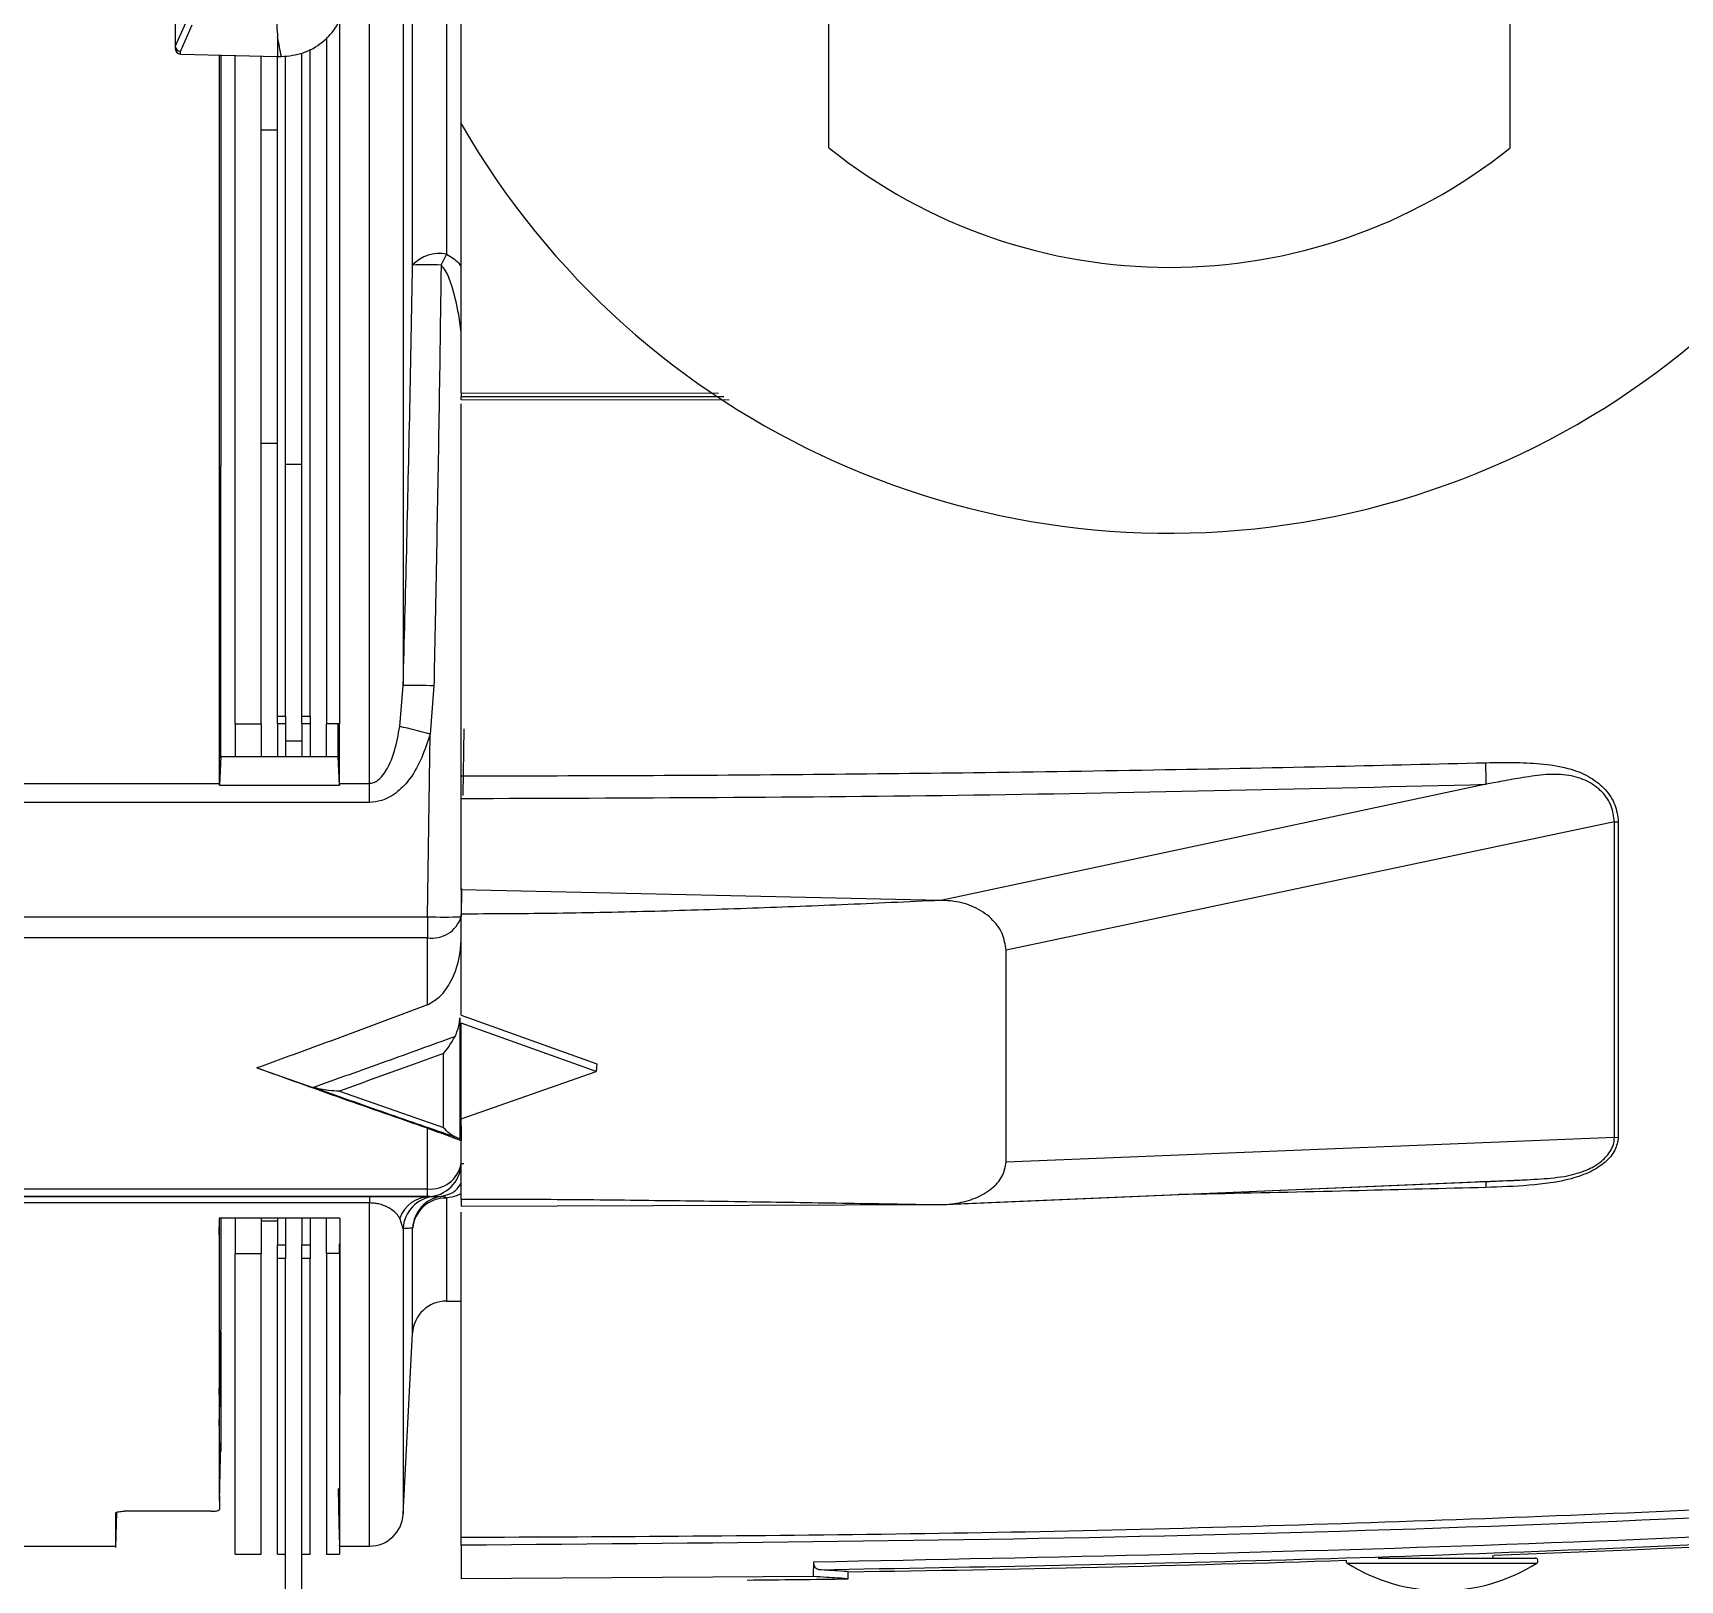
# Model space of a CAD drawing. Extents: x 16.5 to 113.1, y 4.4 to 84.5.
# Drawn here: x 80.577 to 83.599, y 32.484 to 35.325 of the extents above; entities that cross this region are included whole.
import ezdxf

# ---------------------------------------------------------------- set-up
doc = ezdxf.new("R2010")
doc.units = 0
doc.header["$MEASUREMENT"] = 0
doc.layers.add('OBJECT', color=7, linetype='CONTINUOUS')

msp = doc.modelspace()

# ---------------------------------------------------------------- linework, layer by layer
at = {"layer": 'OBJECT'}
for p, q in [((82.0376, 35.1139), (82.0376, 44.0865)), ((83.2876, 35.1139), (83.2876, 44.0865)), ((81.3626, 35.1581), (81.3626, 36.6548)), ((81.2562, 35.8865), (81.2562, 34.1267)), ((81.2736, 34.8988), (81.2736, 35.8865)), ((81.3355, 35.8865), (81.3355, 34.9188)), ((81.1943, 33.947), (81.1943, 35.6157)), ((80.8381, 35.4159), (80.8381, 35.3009)), ((80.8597, 35.3499), (80.8381, 35.3009)), ((80.8476, 35.291), (80.8692, 35.34)), ((81.1394, 35.3498), (81.1394, 34.0565)), ((81.0256, 35.3169), (81.0256, 35.2815)), ((81.1154, 35.3165), (81.1154, 34.0565)), ((80.8381, 35.3009), (80.8381, 35.2961)), ((80.8476, 35.2861), (80.8476, 35.291)), ((80.8479, 35.2861), (81.0241, 35.2815)), ((80.9189, 33.947), (80.9189, 35.2843)), ((80.9217, 35.2842), (80.9217, 34.5304)), ((80.9476, 34.0565), (80.9476, 35.2835)), ((80.9956, 34.0565), (80.9956, 35.2823)), ((81.0256, 34.0702), (81.0256, 35.2815)), ((81.0272, 35.2815), (81.0324, 35.2815)), ((81.0405, 34.0702), (81.0405, 35.2826)), ((81.0705, 34.0702), (81.0705, 35.2878)), ((81.0854, 34.0702), (81.0854, 35.2953)), ((81.3626, 34.6639), (81.3626, 35.1581)), ((80.9956, 35.1472), (81.0256, 35.1472)), ((81.3626, 34.6639), (81.8346, 34.6636)), ((81.3626, 34.6576), (81.3626, 34.6573)), ((81.3626, 34.6576), (81.8444, 34.6574)), ((81.3626, 34.6573), (81.8448, 34.6571)), ((81.8546, 34.6509), (81.3626, 34.6511)), ((81.3626, 33.9609), (81.3626, 34.6439)), ((80.9956, 34.5716), (81.0256, 34.5716)), ((80.9217, 34.5309), (80.9217, 34.5304)), ((80.9217, 33.9932), (80.9217, 34.5309)), ((80.9217, 34.5309), (80.9217, 34.5309)), ((81.0405, 34.5333), (81.0705, 34.5333)), ((81.25, 34.0515), (81.2562, 34.1267)), ((81.3126, 34.1261), (81.3058, 34.0374)), ((81.0256, 34.0702), (81.0405, 34.0702)), ((81.0256, 34.0565), (81.0256, 34.0702)), ((81.0405, 34.0702), (81.0405, 34.0565)), ((81.0705, 34.0702), (81.0854, 34.0702)), ((81.0705, 34.0565), (81.0705, 34.0702)), ((81.0854, 34.0702), (81.0854, 34.0565)), ((80.9476, 34.0565), (80.9956, 34.0565)), ((80.9476, 34.0565), (80.9476, 33.9965)), ((80.9956, 34.0565), (80.9956, 33.9965)), ((81.0405, 34.0565), (81.0256, 34.0565)), ((81.0256, 34.0565), (81.0256, 33.9965)), ((81.0405, 34.0565), (81.0405, 33.9965)), ((81.0854, 34.0565), (81.0705, 34.0565)), ((81.0705, 34.0565), (81.0705, 33.9965)), ((81.0854, 34.0565), (81.0854, 33.9965)), ((81.1394, 34.0565), (81.1154, 34.0565)), ((81.1154, 33.9965), (81.1154, 34.0565)), ((81.1367, 33.9932), (81.1367, 34.0565)), ((81.1394, 33.947), (81.1394, 34.0565)), ((81.3006, 33.7021), (81.3058, 34.0374)), ((81.3678, 34.0473), (81.366, 33.925)), ((81.0405, 34.025), (81.0705, 34.025)), ((80.9213, 33.9965), (80.9189, 33.9436)), ((80.9213, 33.9965), (81.1371, 33.9965)), ((81.1394, 33.9436), (81.1371, 33.9965)), ((80.3476, 33.947), (80.9189, 33.947)), ((80.9189, 33.947), (80.9189, 33.9436)), ((81.1394, 33.947), (81.1943, 33.947)), ((81.1394, 33.947), (81.1394, 33.9436)), ((81.1943, 33.912), (81.1943, 33.947)), ((83.2438, 33.9453), (82.2426, 33.7321)), ((80.9189, 33.9435), (80.9189, 33.9436)), ((80.9189, 33.9435), (81.1395, 33.9435)), ((81.1394, 33.9436), (81.1395, 33.9435)), ((81.3626, 33.7516), (81.3626, 33.9193)), ((81.1943, 33.912), (80.3476, 33.912)), ((83.479, 33.8763), (82.3626, 33.6407)), ((81.3633, 33.7538), (81.3626, 33.7022)), ((82.2426, 33.7321), (81.3626, 33.7516)), ((81.3626, 33.5212), (81.3626, 33.707)), ((80.3476, 33.7021), (81.3006, 33.7021)), ((81.3006, 33.7021), (81.3006, 33.6636)), ((81.3006, 33.6636), (80.3476, 33.6636)), ((81.3006, 33.5404), (81.3006, 33.6636)), ((82.3626, 33.2518), (82.3626, 33.6407)), ((81.3626, 33.5212), (81.6114, 33.432)), ((81.6103, 33.4179), (81.3626, 33.5066)), ((81.3626, 33.3314), (81.3626, 33.5066)), ((81.3303, 33.3149), (81.3302, 33.4511)), ((81.6114, 33.432), (81.6103, 33.4179)), ((80.9876, 33.4245), (81.0904, 33.3889)), ((81.3626, 33.3314), (81.6103, 33.4179)), ((81.1395, 33.3821), (81.3303, 33.3149)), ((81.3006, 33.2026), (81.3006, 33.3138)), ((81.3626, 33.1839), (81.3626, 33.3309)), ((81.3626, 33.3176), (81.3626, 33.2907)), ((83.479, 33.297), (82.3626, 33.2518)), ((83.479, 33.297), (83.4861, 33.2976)), ((83.2515, 33.2166), (83.3244, 33.2197)), ((80.3476, 33.2026), (81.3006, 33.2026)), ((81.3006, 33.1883), (81.3006, 33.2026)), ((82.2426, 33.1735), (83.2438, 33.216)), ((82.2508, 33.174), (83.2378, 33.216)), ((83.2439, 33.216), (83.2315, 33.2157)), ((83.2438, 33.216), (83.2439, 33.216)), ((81.3006, 33.1883), (80.3476, 33.1883)), ((80.3476, 33.1883), (81.1943, 33.1883)), ((81.1943, 33.1766), (80.3476, 33.1766)), ((81.1943, 33.1883), (81.1943, 33.1766)), ((81.1943, 32.5465), (81.1943, 33.1766)), ((81.3058, 33.1882), (81.3006, 33.1883)), ((81.3058, 33.1882), (81.3126, 33.1884)), ((81.3355, 33.1855), (81.3355, 32.9965)), ((81.3626, 33.1709), (82.2426, 33.1735)), ((81.3626, 32.5628), (81.3626, 33.1598)), ((81.1401, 33.1488), (80.9183, 33.1488)), ((80.9183, 33.1183), (80.9191, 33.1488)), ((80.9217, 33.1488), (80.9217, 32.9437)), ((80.9476, 33.1488), (80.9476, 33.0837)), ((80.9956, 33.1488), (80.9956, 33.0837)), ((80.9956, 33.1437), (81.0256, 33.1437)), ((81.0256, 33.1488), (81.0256, 33.0999)), ((81.0405, 33.1488), (81.0405, 33.0999)), ((81.0705, 33.1488), (81.0705, 33.0999)), ((81.0854, 33.1488), (81.0854, 33.0999)), ((81.1154, 33.0837), (81.1154, 33.1488)), ((81.2562, 33.1294), (81.25, 33.1487)), ((81.2562, 33.1294), (81.2562, 32.6052)), ((81.2736, 32.9377), (81.2736, 33.1305)), ((81.0256, 33.0999), (81.0405, 33.0999)), ((81.0256, 33.0748), (81.0256, 33.0999)), ((81.0405, 33.0999), (81.0405, 33.0748)), ((81.0705, 33.0999), (81.0854, 33.0999)), ((81.0705, 33.0748), (81.0705, 33.0999)), ((81.0854, 33.0999), (81.0854, 33.0748)), ((81.1394, 33.0837), (81.1394, 33.1016)), ((80.9476, 33.0837), (80.9956, 33.0837)), ((80.9476, 32.5315), (80.9476, 33.0837)), ((80.9956, 32.5315), (80.9956, 33.0837)), ((81.0405, 33.0748), (81.0256, 33.0748)), ((81.0256, 32.5315), (81.0256, 33.0748)), ((81.0405, 32.563), (81.0405, 33.0748)), ((81.0854, 33.0748), (81.0705, 33.0748)), ((81.0705, 32.563), (81.0705, 33.0748)), ((81.0854, 32.5315), (81.0854, 33.0748)), ((81.1394, 33.0837), (81.1154, 33.0837)), ((81.1154, 33.0837), (81.1154, 32.5315)), ((81.1394, 33.0837), (81.1394, 32.5315)), ((81.3355, 32.9965), (81.3626, 32.9965)), ((80.9187, 32.8252), (80.9217, 32.9401)), ((80.9217, 32.9401), (80.9217, 32.9437)), ((81.2562, 32.6052), (81.2736, 32.9377)), ((80.9187, 32.7681), (80.9217, 32.8808)), ((80.9217, 32.8808), (80.9217, 32.8769)), ((80.9217, 32.8769), (80.9217, 32.7367)), ((80.9217, 32.8769), (80.9217, 32.8769)), ((80.9189, 32.629), (80.9217, 32.7367)), ((80.9217, 32.7367), (80.9217, 32.7332)), ((80.7289, 32.5438), (80.7306, 32.6088)), ((80.9038, 32.6105), (80.744, 32.6105)), ((81.0405, 32.3815), (81.0405, 32.563)), ((81.0705, 32.3815), (81.0705, 32.563)), ((80.3476, 32.5465), (80.7289, 32.5465)), ((80.9476, 32.5315), (80.9956, 32.5315)), ((81.0256, 32.5315), (81.0405, 32.5315)), ((81.0705, 32.5315), (81.0854, 32.5315)), ((81.1154, 32.5315), (81.1394, 32.5315)), ((81.1394, 32.5465), (81.1943, 32.5465)), ((81.3626, 32.5482), (81.3626, 32.4867)), ((83.0452, 32.5247), (83.3337, 32.5247)), ((83.2563, 32.5247), (83.2563, 32.5299)), ((82.0092, 32.4908), (82.0096, 32.5177)), ((82.0726, 32.4865), (82.0729, 32.4995)), ((82.0726, 32.4865), (82.0729, 32.4995)), ((82.9887, 32.5155), (83.3364, 32.5155)), ((82.0092, 32.4908), (81.3626, 32.4867)), ((82.0726, 32.4865), (82.0726, 32.4865))]:
    msp.add_line(p, q, dxfattribs=at)
at = {"layer": 'OBJECT', "flags": 128}
msp.add_lwpolyline([(81.1367, 32.6523), (81.1384, 32.587), (81.1394, 32.5484)], dxfattribs=at)
at = {"layer": 'OBJECT'}
for centre, radius, start, end in [((82.6626, 35.9065), 1.5, 209.9264, 65.3757), ((80.8481, 35.2961), 0.01, 180, 267), ((80.8481, 35.2961), 0.01, 267, 268.5), ((81.0272, 35.4015), 0.12, 268.5, 269.2499), ((81.0272, 35.4015), 0.12, 269.2499, 270), ((81.0324, 35.4015), 0.12, 270, 270.1914), ((82.6626, 35.8945), 1, 231.3178, 308.6822), ((81.3228, 34.8523), 0.0677, 79.1405, 136.5671), ((81.6881, 34.7341), 0.398, 152.349, 155.5366), ((81.3006, 34.0372), 0.862, 88.3232, 91.7927), ((81.2745, 33.1917), 0.9352, 87.6687, 91.1252), ((80.8429, 32.3165), 1.7821, 74.9464, 76.7952), ((81.3309, 34.6325), 0.9309, 268.134, 271.9495), ((81.3094, 33.7185), 0.0556, 260.8356, 342.9673), ((81.3067, 33.259), 0.0568, 263.852, 349.9204), ((81.3006, 33.2503), 0.062, 270.0041, 358.8485), ((81.3269, 33.176), 0.0128, 47.8726, 95.1742), ((81.3064, 33.1283), 0.0599, 90.5711, 160.0609), ((81.3181, 33.1267), 0.062, 95.1282, 177.4892), ((81.3355, 33.1275), 0.062, 99.0486, 177.2), ((81.3337, 33.1251), 0.0603, 88.2793, 174.8878), ((81.3355, 32.9345), 0.062, 90, 177), ((81.3626, 83.1545), 50.66, 272.14427, 276.67316), ((81.1943, 32.6085), 0.062, 270, 357), ((83.3337, 32.5197), 0.005, 302.5681, 90), ((81.3626, 83.1545), 50.66, 270.80341, 271.83692), ((82.9914, 32.5197), 0.005, 170.9719, 237.4319), ((83.1626, 32.7877), 0.323, 237.4319, 302.5681), ((81.3626, 83.1415), 50.66, 270.59378, 270.80303)]:
    msp.add_arc(centre, radius, start, end, dxfattribs=at)
for centre, major_axis, ratio, start_param, end_param in [((78.9631, 34.7881), (0, 2.3412), 0.904333, 4.924724, 4.940236), ((80.8481, 35.3009), (0.00979, -0.00206), 0.992047, 3.353612, 4.865694), ((80.8481, 35.3242), (0.0094, 0.0253), 0.138337, 2.783892, 2.790246), ((80.9008, 33.9109), (0.0113, 0.0619), 0.229686, 5.307789, 5.376787), ((81.1576, 33.9109), (-0.0113, 0.0619), 0.229753, 0.906371, 0.975369)]:
    msp.add_ellipse(centre, major_axis=major_axis, ratio=ratio, start_param=start_param, end_param=end_param, dxfattribs=at)
for points, knots in [([(81.0165, 35.4041), (81.0167, 35.4034), (81.0172, 35.3999), (81.0194, 35.3851), (81.0234, 35.3567), (81.0248, 35.3312), (81.0256, 35.3169)], [0, 0, 0, 0, 0.024148, 0.120739, 0.507103, 1, 1, 1, 1]), ([(81.0328, 35.2815), (81.0463, 35.2828), (81.0732, 35.2856), (81.1089, 35.3064), (81.1363, 35.3361), (81.1448, 35.361), (81.149, 35.373)], [0, 0, 0, 0, 0.253584, 0.507164, 0.760847, 1, 1, 1, 1]), ([(81.3355, 34.9188), (81.3438, 34.9141), (81.3546, 34.908), (81.361, 34.8981), (81.3626, 34.8958)], [0, 0, 0, 0, 0.762462, 1, 1, 1, 1]), ([(81.2562, 34.1267), (81.2584, 34.2093), (81.2653, 34.4667), (81.2703, 34.7241), (81.2736, 34.8988)], [0, 0, 0, 0, 0.321064, 1, 1, 1, 1]), ([(81.3258, 34.8989), (81.3252, 34.8576), (81.3225, 34.6509), (81.318, 34.3933), (81.3136, 34.1771), (81.3126, 34.1261)], [0, 0, 0, 0, 0.160413, 0.802068, 1, 1, 1, 1]), ([(81.3626, 34.7748), (81.361, 34.7874), (81.3575, 34.8169), (81.3476, 34.8547), (81.3374, 34.8845), (81.3286, 34.8954), (81.3258, 34.8989)], [0, 0, 0, 0, 0.290991, 0.68416, 0.898056, 1, 1, 1, 1]), ([(81.3626, 34.6639), (81.3626, 34.6634), (81.3626, 34.6624), (81.3626, 34.661), (81.3626, 34.6599), (81.3626, 34.6589), (81.3626, 34.6582), (81.3626, 34.6577), (81.3626, 34.6576), (81.3626, 34.6576)], [0, 0, 0, 0, 0.14386, 0.287723, 0.431551, 0.57538, 0.719226, 0.857748, 1, 1, 1, 1]), ([(81.3626, 34.6511), (81.3626, 34.6516), (81.3626, 34.6526), (81.3626, 34.6539), (81.3626, 34.6551), (81.3626, 34.6561), (81.3626, 34.6568), (81.3626, 34.6572), (81.3626, 34.6573), (81.3626, 34.6573)], [0, 0, 0, 0, 0.1443771, 0.288714, 0.433066, 0.5774136, 0.7217669, 0.8591023, 1, 1, 1, 1]), ([(81.1943, 33.947), (81.1969, 33.9473), (81.2028, 33.948), (81.2127, 33.9543), (81.2283, 33.9726), (81.2416, 34.0067), (81.2472, 34.0365), (81.25, 34.0515)], [0, 0, 0, 0, 0.061062, 0.137017, 0.26687, 0.630193, 1, 1, 1, 1]), ([(81.3058, 34.0374), (81.296, 34.0086), (81.2827, 33.9691), (81.2469, 33.9307), (81.2206, 33.9146), (81.2019, 33.9127), (81.1943, 33.912)], [0, 0, 0, 0, 0.500751, 0.686143, 0.873077, 1, 1, 1, 1]), ([(81.3626, 33.9609), (81.4671, 33.961), (81.6761, 33.9613), (81.9896, 33.9634), (82.3158, 33.9668), (82.6421, 33.9718), (82.9554, 33.9779), (83.1515, 33.9827), (83.2431, 33.985)], [0, 0, 0, 0, 0.166677, 0.333344, 0.500001, 0.687097, 0.853763, 1, 1, 1, 1]), ([(83.2431, 33.985), (83.2617, 33.9853), (83.2972, 33.9859), (83.35, 33.9834), (83.397, 33.9755), (83.436, 33.9591), (83.4637, 33.9363), (83.4822, 33.9081), (83.4848, 33.8872), (83.4861, 33.8767)], [0, 0, 0, 0, 0.175155, 0.335953, 0.499736, 0.628069, 0.749937, 0.875048, 1, 1, 1, 1]), ([(83.2439, 33.9453), (83.2437, 33.9524), (83.2433, 33.9666), (83.2432, 33.9788), (83.2431, 33.985)], [0, 0, 0, 0, 0.499996, 1, 1, 1, 1]), ([(81.3626, 33.9193), (81.3626, 33.9231), (81.3626, 33.9337), (81.3626, 33.9483), (81.3626, 33.9575), (81.3626, 33.9609)], [0, 0, 0, 0, 0.263885, 0.7231, 1, 1, 1, 1]), ([(81.3626, 33.9193), (81.6762, 33.9204), (82.3034, 33.9225), (82.9303, 33.9377), (83.2438, 33.9453)], [0, 0, 0, 0, 0.499998, 1, 1, 1, 1]), ([(83.479, 33.8763), (83.4779, 33.8861), (83.4755, 33.9057), (83.4576, 33.9322), (83.4305, 33.9524), (83.3943, 33.9638), (83.3535, 33.9641), (83.3129, 33.9581), (83.2807, 33.9524), (83.2582, 33.9481), (83.2482, 33.9461), (83.2439, 33.9453)], [0, 0, 0, 0, 0.123068, 0.246586, 0.369053, 0.491538, 0.630311, 0.772463, 0.899411, 0.955665, 1, 1, 1, 1]), ([(83.479, 33.8763), (83.4802, 33.8764), (83.4826, 33.8766), (83.4849, 33.8767), (83.4861, 33.8767)], [0, 0, 0, 0, 0.5, 1, 1, 1, 1]), ([(83.479, 33.297), (83.479, 33.3845), (83.479, 33.5596), (83.479, 33.7707), (83.479, 33.8763)], [0, 0, 0, 0, 0.499778, 1, 1, 1, 1]), ([(83.4861, 33.8767), (83.4861, 33.7712), (83.4862, 33.5602), (83.4861, 33.3851), (83.4861, 33.2976)], [0, 0, 0, 0, 0.500002, 1, 1, 1, 1]), ([(81.3626, 33.7516), (81.3626, 33.7448), (81.3626, 33.7313), (81.3626, 33.7162), (81.3626, 33.7089), (81.3626, 33.707)], [0, 0, 0, 0, 0.425025, 0.850048, 1, 1, 1, 1]), ([(82.2426, 33.7321), (82.1822, 33.7294), (82.0635, 33.7239), (81.885, 33.717), (81.707, 33.7115), (81.5324, 33.7078), (81.4175, 33.7073), (81.3626, 33.707)], [0, 0, 0, 0, 0.206023, 0.404822, 0.608638, 0.812834, 1, 1, 1, 1]), ([(82.3626, 33.6407), (82.3611, 33.6511), (82.358, 33.6719), (82.3368, 33.7002), (82.3057, 33.721), (82.272, 33.731), (82.2508, 33.7318), (82.2426, 33.7321)], [0, 0, 0, 0, 0.217935, 0.435232, 0.661573, 0.868603, 1, 1, 1, 1]), ([(81.3006, 33.5404), (81.3075, 33.5442), (81.3243, 33.5534), (81.3456, 33.5834), (81.3597, 33.6199), (81.3618, 33.6472), (81.3626, 33.6576)], [0, 0, 0, 0, 0.173965, 0.419974, 0.778927, 1, 1, 1, 1]), ([(81.3006, 33.5404), (81.2745, 33.5306), (81.2223, 33.5109), (81.118, 33.472), (81.0397, 33.4435), (80.9876, 33.4245)], [0, 0, 0, 0, 0.250124, 0.500247, 1, 1, 1, 1]), ([(81.3515, 33.4825), (81.3546, 33.4899), (81.3593, 33.5008), (81.3599, 33.5126), (81.3602, 33.5164)], [0, 0, 0, 0, 0.681912, 1, 1, 1, 1]), ([(81.3602, 33.5164), (81.3602, 33.4846), (81.3603, 33.4079), (81.3603, 33.3361), (81.3604, 33.294)], [0, 0, 0, 0, 0.413967, 1, 1, 1, 1]), ([(81.0904, 33.3889), (81.1353, 33.4048), (81.2223, 33.4356), (81.3093, 33.4672), (81.3515, 33.4825)], [0, 0, 0, 0, 0.515589, 1, 1, 1, 1]), ([(81.3302, 33.4511), (81.3303, 33.4512), (81.3337, 33.4553), (81.3411, 33.4647), (81.3479, 33.4764), (81.3515, 33.4825)], [0, 0, 0, 0, 0.0055, 0.474179, 1, 1, 1, 1]), ([(81.3302, 33.4511), (81.3124, 33.4446), (81.2488, 33.4213), (81.1852, 33.3985), (81.1395, 33.3821)], [0, 0, 0, 0, 0.2808138, 1, 1, 1, 1]), ([(81.3006, 33.3138), (81.2484, 33.3319), (81.1441, 33.3682), (81.0397, 33.4058), (80.9876, 33.4245)], [0, 0, 0, 0, 0.499973, 1, 1, 1, 1]), ([(81.1395, 33.3821), (81.1394, 33.3821), (81.1326, 33.3821), (81.1157, 33.3827), (81.0999, 33.3866), (81.0904, 33.3889)], [0, 0, 0, 0, 0.004832, 0.40487, 1, 1, 1, 1]), ([(81.3517, 33.2976), (81.3095, 33.3121), (81.2224, 33.3421), (81.1353, 33.373), (81.0904, 33.3889)], [0, 0, 0, 0, 0.4842849, 1, 1, 1, 1]), ([(81.3006, 33.3138), (81.3075, 33.3114), (81.3243, 33.3055), (81.3456, 33.2978), (81.3597, 33.2923), (81.3618, 33.2911), (81.3626, 33.2907)], [0, 0, 0, 0, 0.1739661, 0.4199742, 0.7789256, 1, 1, 1, 1]), ([(81.3517, 33.2976), (81.3481, 33.2995), (81.3413, 33.3033), (81.3339, 33.3109), (81.3304, 33.3148), (81.3303, 33.3149)], [0, 0, 0, 0, 0.521478, 0.994508, 1, 1, 1, 1]), ([(81.3604, 33.294), (81.3596, 33.2944), (81.3584, 33.295), (81.3533, 33.297), (81.3517, 33.2976)], [0, 0, 0, 0, 0.67796, 1, 1, 1, 1]), ([(83.4861, 33.2976), (83.4848, 33.2895), (83.4821, 33.2731), (83.4635, 33.2511), (83.4359, 33.2329), (83.3888, 33.2163), (83.3222, 33.2079), (83.2695, 33.206), (83.2431, 33.2051)], [0, 0, 0, 0, 0.125022, 0.250259, 0.372598, 0.500558, 0.75017, 1, 1, 1, 1]), ([(83.2439, 33.216), (83.2604, 33.2167), (83.2937, 33.2181), (83.3432, 33.2204), (83.3896, 33.2246), (83.4225, 33.2341), (83.4426, 33.2441), (83.4549, 33.2527), (83.4655, 33.2629), (83.4734, 33.2741), (83.4783, 33.286), (83.4788, 33.2937), (83.479, 33.297)], [0, 0, 0, 0, 0.167654, 0.336418, 0.499288, 0.624454, 0.681334, 0.749951, 0.80526, 0.875043, 0.945879, 1, 1, 1, 1]), ([(82.2426, 33.1735), (82.2464, 33.1737), (82.2563, 33.174), (82.2781, 33.1767), (82.308, 33.1849), (82.3372, 33.2019), (82.3579, 33.2251), (82.361, 33.2426), (82.3626, 33.2518)], [0, 0, 0, 0, 0.061294, 0.157977, 0.353026, 0.568966, 0.7756, 1, 1, 1, 1]), ([(81.3626, 33.2491), (81.3632, 33.2491), (81.3651, 33.249), (81.3667, 33.2489), (81.3677, 33.2489)], [0, 0, 0, 0, 0.367336, 1, 1, 1, 1]), ([(81.3258, 33.1887), (81.3295, 33.1896), (81.3456, 33.1935), (81.3555, 33.2017), (81.3603, 33.2093), (81.3626, 33.2128)], [0, 0, 0, 0, 0.142491, 0.608093, 1, 1, 1, 1]), ([(81.3626, 33.1937), (81.36, 33.1924), (81.353, 33.1888), (81.3423, 33.1867), (81.3355, 33.1855)], [0, 0, 0, 0, 0.372713, 1, 1, 1, 1]), ([(83.2431, 33.2051), (83.1654, 33.203), (83.0004, 33.1988), (82.8129, 33.1945), (82.703, 33.1925), (82.6804, 33.1921)], [0, 0, 0, 0, 0.414648, 0.879416, 1, 1, 1, 1]), ([(83.2439, 33.216), (83.2437, 33.2159), (83.2433, 33.2158), (83.2432, 33.2086), (83.2431, 33.2051)], [0, 0, 0, 0, 0.499995, 1, 1, 1, 1]), ([(81.1943, 33.1883), (81.2042, 33.1883), (81.224, 33.1883), (81.2538, 33.1883), (81.2854, 33.1882), (81.2981, 33.1882), (81.3058, 33.1882)], [0, 0, 0, 0, 0.1679411, 0.334633, 0.5944455, 1, 1, 1, 1]), ([(81.25, 33.1487), (81.2463, 33.1539), (81.2413, 33.1609), (81.227, 33.1697), (81.2162, 33.174), (81.2039, 33.1762), (81.1979, 33.1766), (81.1948, 33.1766), (81.1943, 33.1766)], [0, 0, 0, 0, 0.476054, 0.640496, 0.854535, 0.926507, 0.987724, 1, 1, 1, 1]), ([(81.3126, 33.1884), (81.3134, 33.1885), (81.3178, 33.1885), (81.3223, 33.1886), (81.3252, 33.1887), (81.3258, 33.1887)], [0, 0, 0, 0, 0.169099, 0.845499, 1, 1, 1, 1]), ([(81.3626, 33.1839), (81.4175, 33.1838), (81.5323, 33.1835), (81.707, 33.1817), (81.885, 33.1792), (82.0635, 33.1764), (82.1822, 33.1745), (82.2426, 33.1735)], [0, 0, 0, 0, 0.1871445, 0.3913482, 0.5951248, 0.793954, 1, 1, 1, 1]), ([(81.3626, 33.1839), (81.3626, 33.1802), (81.3626, 33.1727), (81.3626, 33.1701), (81.3626, 33.1708), (81.3626, 33.1709)], [0, 0, 0, 0, 0.425023, 0.850044, 1, 1, 1, 1]), ([(80.9183, 33.1488), (80.9183, 33.1467), (80.9183, 33.1425), (80.9183, 33.1364), (80.9183, 33.1303), (80.9183, 33.1243), (80.9183, 33.1203), (80.9183, 33.1183)], [0, 0, 0, 0, 0.204305, 0.403229, 0.602155, 0.801079, 1, 1, 1, 1]), ([(81.1401, 33.1488), (81.1401, 33.1473), (81.14, 33.0928), (81.1399, 32.9918), (81.1397, 32.8611), (81.1396, 32.751), (81.1395, 32.6638), (81.1395, 32.5999), (81.1394, 32.5611), (81.1394, 32.5441), (81.1394, 32.5478), (81.1394, 32.5484)], [0, 0, 0, 0, 0.003726, 0.140442, 0.277158, 0.417846, 0.558534, 0.69525, 0.831966, 0.972654, 1, 1, 1, 1]), ([(81.2736, 33.1305), (81.272, 33.1304), (81.2672, 33.13), (81.2606, 33.1297), (81.2562, 33.1294)], [0, 0, 0, 0, 0.33844, 1, 1, 1, 1]), ([(80.9183, 33.1183), (80.9184, 33.09), (80.9185, 33.0336), (80.9186, 32.9317), (80.9186, 32.8675), (80.9187, 32.8252)], [0, 0, 0, 0, 0.25383, 0.507659, 1, 1, 1, 1]), ([(80.9217, 32.9401), (80.9217, 32.9349), (80.9217, 32.9246), (80.9217, 32.9045), (80.9217, 32.8902), (80.9217, 32.8808)], [0, 0, 0, 0, 0.250102, 0.500204, 1, 1, 1, 1]), ([(81.3626, 32.5628), (81.6462, 32.5641), (82.2114, 32.5668), (83.0559, 32.5887), (83.9033, 32.6239), (84.7571, 32.674), (85.6087, 32.7388), (86.4403, 32.8152), (86.9832, 32.8763), (87.2495, 32.9063)], [0, 0, 0, 0, 0.144222, 0.287378, 0.429468, 0.575454, 0.722208, 0.863723, 1, 1, 1, 1]), ([(87.2512, 32.8918), (86.7623, 32.8386), (85.7844, 32.7322), (84.3123, 32.6278), (82.8381, 32.5603), (81.8544, 32.5522), (81.3626, 32.5482)], [0, 0, 0, 0, 0.249972, 0.5, 0.749997, 1, 1, 1, 1]), ([(82.0096, 32.5177), (82.4472, 32.5265), (83.3223, 32.5441), (84.6335, 32.6143), (85.9427, 32.7138), (86.8128, 32.8092), (87.2478, 32.8569)], [0, 0, 0, 0, 0.250003, 0.5, 0.750017, 1, 1, 1, 1]), ([(82.0194, 32.5032), (82.3141, 32.5085), (82.9, 32.519), (83.7732, 32.554), (84.6535, 32.6032), (85.5328, 32.6685), (86.4033, 32.7474), (86.9712, 32.8112), (87.2495, 32.8424)], [0, 0, 0, 0, 0.168616, 0.33527, 0.499962, 0.673057, 0.839737, 1, 1, 1, 1]), ([(80.9187, 32.8252), (80.9187, 32.8202), (80.9187, 32.8102), (80.9187, 32.7909), (80.9187, 32.7772), (80.9187, 32.7681)], [0, 0, 0, 0, 0.251493, 0.502986, 1, 1, 1, 1]), ([(80.9187, 32.7681), (80.9187, 32.7541), (80.9188, 32.7261), (80.9188, 32.6769), (80.9188, 32.6481), (80.9189, 32.629)], [0, 0, 0, 0, 0.251571, 0.503141, 1, 1, 1, 1]), ([(80.9217, 32.7332), (80.9217, 32.7327), (80.9217, 32.7304), (80.9217, 32.726), (80.9217, 32.7223), (80.9217, 32.7201)], [0, 0, 0, 0, 0.124522, 0.499558, 1, 1, 1, 1]), ([(80.9189, 32.629), (80.9189, 32.6273), (80.9189, 32.6239), (80.9189, 32.6188), (80.9189, 32.6154), (80.9189, 32.6135)], [0, 0, 0, 0, 0.312019, 0.624039, 1, 1, 1, 1]), ([(80.7289, 32.6076), (80.7291, 32.6079), (80.7294, 32.6086), (80.732, 32.6094), (80.7359, 32.6101), (80.7402, 32.6105), (80.7429, 32.6105), (80.744, 32.6105)], [0, 0, 0, 0, 0.2180908, 0.4361965, 0.6535672, 0.868338, 1, 1, 1, 1]), ([(80.7289, 32.5501), (80.7289, 32.5506), (80.7289, 32.5518), (80.7289, 32.5875), (80.7289, 32.6076)], [0, 0, 0, 0, 0.440292, 1, 1, 1, 1]), ([(80.9038, 32.6105), (80.9055, 32.6105), (80.9088, 32.6106), (80.9133, 32.6111), (80.9167, 32.6118), (80.9186, 32.6127), (80.9188, 32.6133), (80.9189, 32.6135)], [0, 0, 0, 0, 0.210613, 0.421164, 0.633532, 0.848978, 1, 1, 1, 1]), ([(81.3626, 32.5482), (81.3626, 32.5499), (81.3626, 32.5524), (81.3626, 32.5554), (81.3626, 32.5575), (81.3626, 32.5593), (81.3626, 32.5607), (81.3626, 32.5622), (81.3626, 32.5625), (81.3626, 32.5628)], [0, 0, 0, 0, 0.226967, 0.339208, 0.451479, 0.563734, 0.675982, 0.788244, 1, 1, 1, 1]), ([(82.0194, 32.5032), (82.0187, 32.5033), (82.0173, 32.5035), (82.0154, 32.5045), (82.0138, 32.5059), (82.012, 32.5082), (82.0107, 32.5108), (82.0098, 32.5143), (82.0097, 32.5163), (82.0096, 32.5177)], [0, 0, 0, 0, 0.152013, 0.292181, 0.422093, 0.539464, 0.752408, 0.836068, 1, 1, 1, 1]), ([(82.0729, 32.4995), (82.0688, 32.4998), (82.062, 32.5004), (82.0317, 32.5024), (82.0194, 32.5032)], [0, 0, 0, 0, 0.593383, 1, 1, 1, 1]), ([(82.0726, 32.4865), (82.0685, 32.4868), (82.0609, 32.4874), (82.0255, 32.4897), (82.0092, 32.4908)], [0, 0, 0, 0, 0.541514, 1, 1, 1, 1])]:
    msp.add_open_spline(points, degree=3, knots=knots, dxfattribs=at)

doc.saveas('drawing.dxf')
